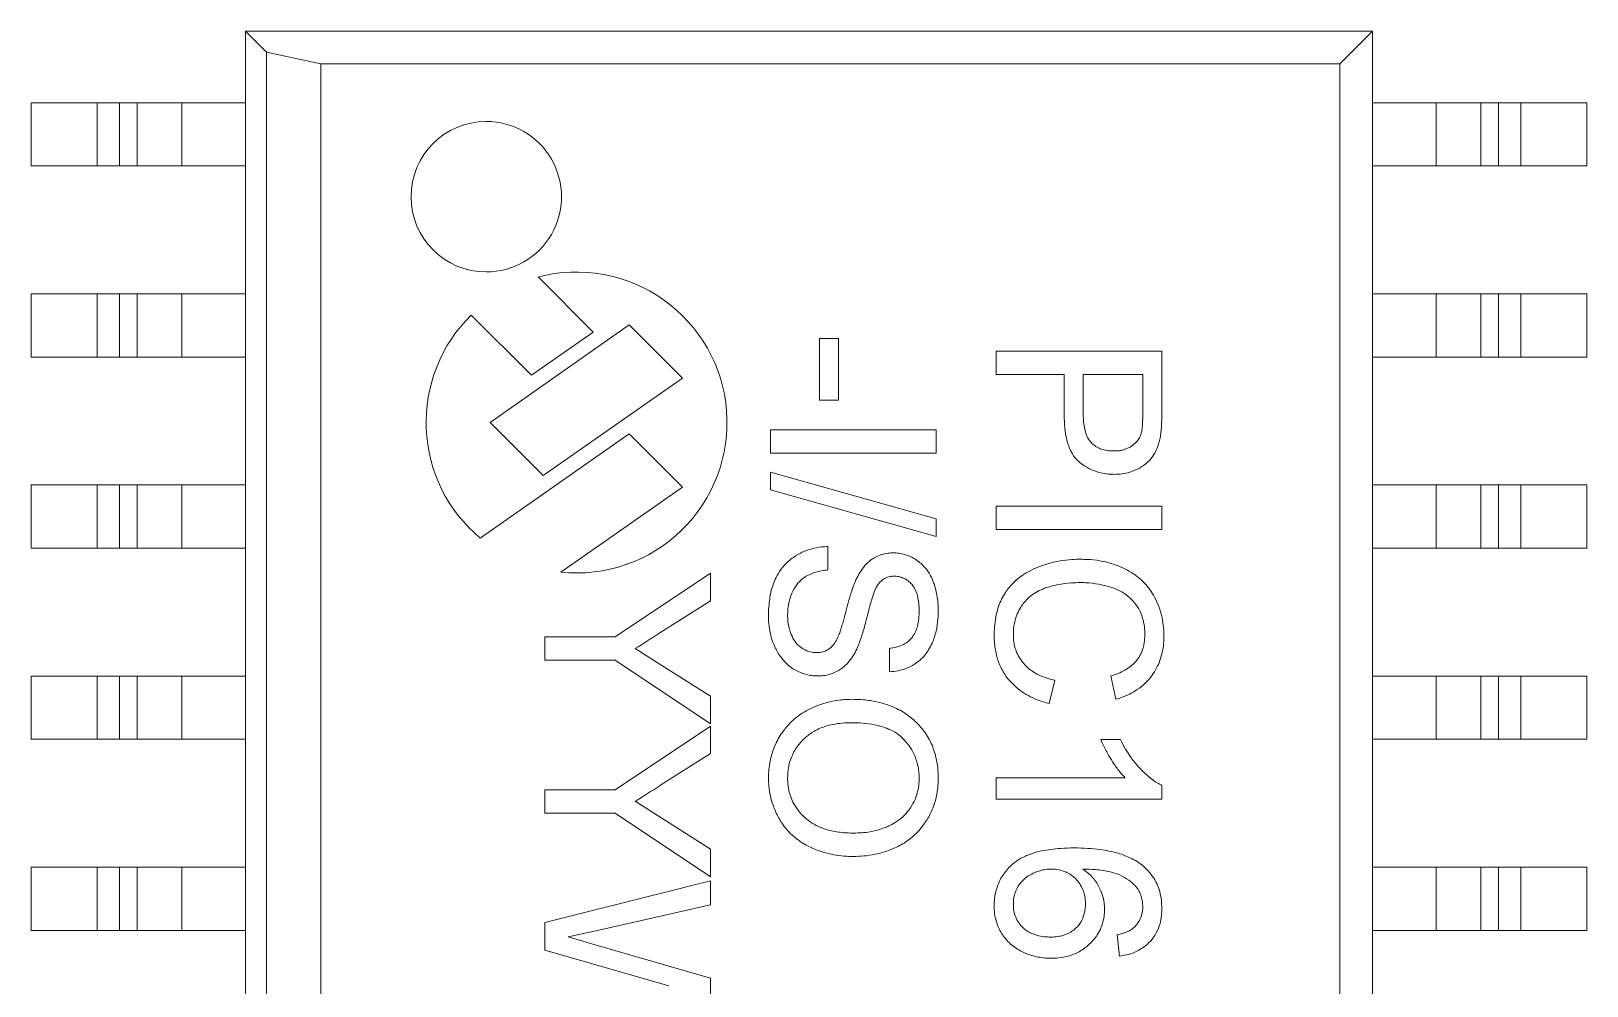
# Model space of a CAD drawing. Header units: millimetres. Extents: x -118 to 1430, y 370 to 1370.
# Drawn here: x -22.16 to -11.82, y 508.95 to 515.29 of the extents above; entities that cross this region are included whole.
import ezdxf

# ---------------------------------------------------------------- set-up
doc = ezdxf.new("R2010")
doc.units = ezdxf.units.MM
doc.layers.add('TANGENT EDGES', color=7, linetype='Continuous', lineweight=0)
doc.layers.add('VISIBLE', color=7, linetype='Continuous', lineweight=0)

msp = doc.modelspace()

# ---------------------------------------------------------------- linework, layer by layer
at = {"layer": 'TANGENT EDGES'}
for p, q in [((-21.717, 514.395), (-21.717, 514.815)), ((-21.569, 514.815), (-21.569, 514.395)), ((-21.452, 514.815), (-21.452, 514.395)), ((-21.155, 514.815), (-21.155, 514.395)), ((-12.817, 514.815), (-12.817, 514.395)), ((-12.52, 514.815), (-12.52, 514.395)), ((-12.403, 514.395), (-12.403, 514.815)), ((-12.255, 514.815), (-12.255, 514.395)), ((-21.717, 513.125), (-21.717, 513.545)), ((-21.569, 513.545), (-21.569, 513.125)), ((-21.452, 513.545), (-21.452, 513.125)), ((-21.155, 513.545), (-21.155, 513.125)), ((-12.817, 513.545), (-12.817, 513.125)), ((-12.52, 513.545), (-12.52, 513.125)), ((-12.403, 513.125), (-12.403, 513.545)), ((-12.255, 513.545), (-12.255, 513.125)), ((-21.717, 511.855), (-21.717, 512.275)), ((-21.569, 512.275), (-21.569, 511.855)), ((-21.452, 512.275), (-21.452, 511.855)), ((-21.155, 512.275), (-21.155, 511.855)), ((-12.817, 512.275), (-12.817, 511.855)), ((-12.52, 512.275), (-12.52, 511.855)), ((-12.403, 511.855), (-12.403, 512.275)), ((-12.255, 512.275), (-12.255, 511.855)), ((-21.717, 510.585), (-21.717, 511.005)), ((-21.569, 511.005), (-21.569, 510.585)), ((-21.452, 511.005), (-21.452, 510.585)), ((-21.155, 511.005), (-21.155, 510.585)), ((-12.817, 511.005), (-12.817, 510.585)), ((-12.52, 511.005), (-12.52, 510.585)), ((-12.403, 510.585), (-12.403, 511.005)), ((-12.255, 511.005), (-12.255, 510.585)), ((-21.717, 509.315), (-21.717, 509.735)), ((-21.569, 509.735), (-21.569, 509.315)), ((-21.452, 509.735), (-21.452, 509.315)), ((-21.155, 509.735), (-21.155, 509.315)), ((-12.817, 509.735), (-12.817, 509.315)), ((-12.52, 509.735), (-12.52, 509.315)), ((-12.403, 509.315), (-12.403, 509.735)), ((-12.255, 509.735), (-12.255, 509.315))]:
    msp.add_line(p, q, dxfattribs=at)
at = {"layer": 'VISIBLE'}
for p, q in [((-20.731, 515.29), (-20.731, 503.76)), ((-20.591, 515.15), (-20.731, 515.29)), ((-20.731, 515.29), (-13.241, 515.29)), ((-13.241, 515.29), (-13.458, 515.074)), ((-13.241, 503.76), (-13.241, 515.29)), ((-20.231, 515.074), (-20.591, 515.15)), ((-20.591, 515.15), (-20.591, 503.901)), ((-13.458, 515.074), (-20.231, 515.074)), ((-20.231, 515.074), (-20.231, 503.977)), ((-13.458, 503.977), (-13.458, 515.074)), ((-22.156, 514.815), (-22.156, 514.395)), ((-21.717, 514.815), (-22.156, 514.815)), ((-21.717, 514.815), (-21.569, 514.815)), ((-21.452, 514.815), (-21.569, 514.815)), ((-21.155, 514.815), (-21.452, 514.815)), ((-20.731, 514.815), (-21.155, 514.815)), ((-12.817, 514.815), (-13.241, 514.815)), ((-12.52, 514.815), (-12.817, 514.815)), ((-12.403, 514.815), (-12.52, 514.815)), ((-12.403, 514.815), (-12.255, 514.815)), ((-11.816, 514.815), (-12.255, 514.815)), ((-11.816, 514.815), (-11.816, 514.395)), ((-22.156, 514.395), (-21.717, 514.395)), ((-21.569, 514.395), (-21.717, 514.395)), ((-21.569, 514.395), (-21.452, 514.395)), ((-21.452, 514.395), (-21.155, 514.395)), ((-21.155, 514.395), (-20.731, 514.395)), ((-13.241, 514.395), (-12.817, 514.395)), ((-12.817, 514.395), (-12.52, 514.395)), ((-12.52, 514.395), (-12.403, 514.395)), ((-12.255, 514.395), (-12.403, 514.395)), ((-12.255, 514.395), (-11.816, 514.395)), ((-18.787, 513.657), (-18.421, 513.291)), ((-22.156, 513.545), (-22.156, 513.125)), ((-21.717, 513.545), (-22.156, 513.545)), ((-21.717, 513.545), (-21.569, 513.545)), ((-21.452, 513.545), (-21.569, 513.545)), ((-21.155, 513.545), (-21.452, 513.545)), ((-20.731, 513.545), (-21.155, 513.545)), ((-12.817, 513.545), (-13.241, 513.545)), ((-12.52, 513.545), (-12.817, 513.545)), ((-12.403, 513.545), (-12.52, 513.545)), ((-12.403, 513.545), (-12.255, 513.545)), ((-11.816, 513.545), (-12.255, 513.545)), ((-11.816, 513.545), (-11.816, 513.125)), ((-18.831, 513.004), (-19.231, 513.404)), ((-19.105, 512.69), (-18.181, 513.338)), ((-18.421, 513.291), (-18.831, 513.004)), ((-18.181, 513.338), (-17.827, 512.984)), ((-16.79, 513.248), (-16.917, 513.248)), ((-16.917, 513.248), (-16.917, 512.839)), ((-16.79, 513.248), (-16.79, 512.839)), ((-22.156, 513.125), (-21.717, 513.125)), ((-21.569, 513.125), (-21.717, 513.125)), ((-21.569, 513.125), (-21.452, 513.125)), ((-21.452, 513.125), (-21.155, 513.125)), ((-21.155, 513.125), (-20.731, 513.125)), ((-15.741, 513.163), (-15.741, 513.008)), ((-14.641, 513.163), (-15.741, 513.163)), ((-14.641, 512.759), (-14.641, 513.163)), ((-13.241, 513.125), (-12.817, 513.125)), ((-12.817, 513.125), (-12.52, 513.125)), ((-12.52, 513.125), (-12.403, 513.125)), ((-12.255, 513.125), (-12.403, 513.125)), ((-12.255, 513.125), (-11.816, 513.125)), ((-17.827, 512.984), (-18.752, 512.337)), ((-15.29, 513.008), (-15.741, 513.008)), ((-15.29, 513.008), (-15.29, 512.739)), ((-15.163, 512.743), (-15.163, 513.008)), ((-15.163, 513.008), (-14.768, 513.008)), ((-14.768, 513.008), (-14.768, 512.746)), ((-16.917, 512.839), (-16.79, 512.839)), ((-18.752, 512.337), (-19.105, 512.69)), ((-19.171, 511.922), (-18.181, 512.614)), ((-18.181, 512.614), (-17.827, 512.261)), ((-16.141, 512.642), (-17.241, 512.642)), ((-17.241, 512.642), (-17.241, 512.487)), ((-16.141, 512.642), (-16.141, 512.487)), ((-17.241, 512.487), (-16.141, 512.487)), ((-17.241, 512.36), (-17.241, 512.243)), ((-16.141, 512.049), (-17.241, 512.36)), ((-21.717, 512.275), (-22.156, 512.275)), ((-22.156, 512.275), (-22.156, 511.855)), ((-21.717, 512.275), (-21.569, 512.275)), ((-21.452, 512.275), (-21.569, 512.275)), ((-21.155, 512.275), (-21.452, 512.275)), ((-20.731, 512.275), (-21.155, 512.275)), ((-17.827, 512.261), (-18.635, 511.696)), ((-12.817, 512.275), (-13.241, 512.275)), ((-12.52, 512.275), (-12.817, 512.275)), ((-12.403, 512.275), (-12.52, 512.275)), ((-12.403, 512.275), (-12.255, 512.275)), ((-11.816, 512.275), (-12.255, 512.275)), ((-11.816, 512.275), (-11.816, 511.855)), ((-17.241, 512.243), (-16.141, 511.933)), ((-16.141, 512.049), (-16.141, 511.933)), ((-15.741, 512.134), (-15.741, 511.979)), ((-14.641, 512.134), (-15.741, 512.134)), ((-14.641, 512.134), (-14.641, 511.979)), ((-15.741, 511.979), (-14.641, 511.979)), ((-22.156, 511.855), (-21.717, 511.855)), ((-21.569, 511.855), (-21.717, 511.855)), ((-21.569, 511.855), (-21.452, 511.855)), ((-21.452, 511.855), (-21.155, 511.855)), ((-21.155, 511.855), (-20.731, 511.855)), ((-16.86, 511.711), (-16.86, 511.866)), ((-13.241, 511.855), (-12.817, 511.855)), ((-12.817, 511.855), (-12.52, 511.855)), ((-12.52, 511.855), (-12.403, 511.855)), ((-12.255, 511.855), (-12.403, 511.855)), ((-12.255, 511.855), (-11.816, 511.855)), ((-17.641, 511.689), (-18.275, 511.266)), ((-17.641, 511.505), (-17.641, 511.689)), ((-17.977, 511.292), (-17.641, 511.505)), ((-18.741, 511.266), (-18.741, 511.111)), ((-18.275, 511.266), (-18.741, 511.266)), ((-18.275, 511.111), (-18.741, 511.111)), ((-18.275, 511.111), (-17.641, 510.688)), ((-17.965, 511.076), (-18.141, 511.188)), ((-16.451, 511.189), (-16.451, 511.034)), ((-22.156, 511.005), (-22.156, 510.585)), ((-21.717, 511.005), (-22.156, 511.005)), ((-21.717, 511.005), (-21.569, 511.005)), ((-21.452, 511.005), (-21.569, 511.005)), ((-21.155, 511.005), (-21.452, 511.005)), ((-20.731, 511.005), (-21.155, 511.005)), ((-17.641, 510.871), (-17.965, 511.076)), ((-14.98, 511.006), (-14.947, 510.851)), ((-14.709, 511.005), (-14.709, 511.005)), ((-12.817, 511.005), (-13.241, 511.005)), ((-12.52, 511.005), (-12.817, 511.005)), ((-12.403, 511.005), (-12.52, 511.005)), ((-12.403, 511.005), (-12.255, 511.005)), ((-11.816, 511.005), (-12.255, 511.005)), ((-11.816, 511.005), (-11.816, 510.585)), ((-15.389, 510.822), (-15.353, 510.978)), ((-17.641, 510.688), (-17.641, 510.871)), ((-17.641, 510.673), (-18.275, 510.25)), ((-17.641, 510.49), (-17.641, 510.673)), ((-22.156, 510.585), (-21.717, 510.585)), ((-21.569, 510.585), (-21.717, 510.585)), ((-21.569, 510.585), (-21.452, 510.585)), ((-21.452, 510.585), (-21.155, 510.585)), ((-21.155, 510.585), (-20.731, 510.585)), ((-17.977, 510.277), (-17.641, 510.49)), ((-17.192, 510.585), (-17.192, 510.585)), ((-17.022, 510.585), (-17.022, 510.585)), ((-16.357, 510.585), (-16.357, 510.585)), ((-14.916, 510.583), (-15.046, 510.583)), ((-13.241, 510.585), (-12.817, 510.585)), ((-12.817, 510.585), (-12.52, 510.585)), ((-12.52, 510.585), (-12.403, 510.585)), ((-12.255, 510.585), (-12.403, 510.585)), ((-12.255, 510.585), (-11.816, 510.585)), ((-14.884, 510.329), (-15.741, 510.329)), ((-15.741, 510.329), (-15.741, 510.188)), ((-18.741, 510.25), (-18.741, 510.095)), ((-18.275, 510.25), (-18.741, 510.25)), ((-15.741, 510.188), (-14.641, 510.188)), ((-14.641, 510.188), (-14.641, 510.279)), ((-18.275, 510.095), (-18.741, 510.095)), ((-18.275, 510.095), (-17.641, 509.672)), ((-17.965, 510.061), (-18.141, 510.173)), ((-17.641, 509.856), (-17.965, 510.061)), ((-17.641, 509.672), (-17.641, 509.856)), ((-22.156, 509.735), (-22.156, 509.315)), ((-21.717, 509.735), (-22.156, 509.735)), ((-21.717, 509.735), (-21.569, 509.735)), ((-21.452, 509.735), (-21.569, 509.735)), ((-21.155, 509.735), (-21.452, 509.735)), ((-20.731, 509.735), (-21.155, 509.735)), ((-15.654, 509.735), (-15.654, 509.735)), ((-12.817, 509.735), (-13.241, 509.735)), ((-12.52, 509.735), (-12.817, 509.735)), ((-12.403, 509.735), (-12.52, 509.735)), ((-12.403, 509.735), (-12.255, 509.735)), ((-11.816, 509.735), (-12.255, 509.735)), ((-11.816, 509.735), (-11.816, 509.315)), ((-17.641, 509.645), (-18.741, 509.368)), ((-17.641, 509.485), (-17.641, 509.645)), ((-18.364, 509.322), (-17.641, 509.485)), ((-18.741, 509.185), (-18.741, 509.368)), ((-22.156, 509.315), (-21.717, 509.315)), ((-21.569, 509.315), (-21.717, 509.315)), ((-21.569, 509.315), (-21.452, 509.315)), ((-21.452, 509.315), (-21.155, 509.315)), ((-21.155, 509.315), (-20.731, 509.315)), ((-18.587, 509.272), (-18.364, 509.322)), ((-18.392, 509.215), (-18.587, 509.272)), ((-15.717, 509.315), (-15.717, 509.315)), ((-15.054, 509.315), (-15.054, 509.315)), ((-14.937, 509.285), (-14.923, 509.144)), ((-14.67, 509.315), (-14.67, 509.315)), ((-13.241, 509.315), (-12.817, 509.315)), ((-12.817, 509.315), (-12.52, 509.315)), ((-12.52, 509.315), (-12.403, 509.315)), ((-12.255, 509.315), (-12.403, 509.315)), ((-12.255, 509.315), (-11.816, 509.315)), ((-18.741, 509.185), (-17.918, 508.947)), ((-17.641, 508.998), (-18.392, 509.215)), ((-17.641, 508.811), (-17.641, 508.998))]:
    msp.add_line(p, q, dxfattribs=at)
for centre, radius, start, end in [((-19.131, 514.19), 0.5, 90, 270), ((-19.131, 514.19), 0.5, 269.9999, 90.0001), ((-18.531, 512.69), 1, 4.4509, 104.8407), ((-18.531, 512.69), 1, 134.427, 230.2482), ((-18.531, 512.69), 1, 264.0605, 4.4508), ((-50.205, 561.848), 59.955, 302.33057, 302.51593), ((-50.205, 560.833), 59.955, 302.33057, 302.51593)]:
    msp.add_arc(centre, radius, start, end, dxfattribs=at)
for points, knots in [([(-15.29, 512.739), (-15.289, 512.711), (-15.289, 512.683), (-15.283, 512.628), (-15.279, 512.601), (-15.266, 512.547), (-15.256, 512.519), (-15.233, 512.476), (-15.222, 512.46), (-15.194, 512.43), (-15.175, 512.414), (-15.136, 512.389), (-15.118, 512.38), (-15.077, 512.363), (-15.056, 512.357), (-15.017, 512.349), (-15.002, 512.347), (-14.976, 512.346), (-14.967, 512.346), (-14.957, 512.345)], [0, 0, 0, 0, 0.144, 0.144, 0.288, 0.288, 0.432, 0.432, 0.532, 0.532, 0.652, 0.652, 0.752, 0.752, 0.872, 0.872, 0.952, 0.952, 1, 1, 1, 1]), ([(-14.962, 512.501), (-14.974, 512.501), (-14.985, 512.501), (-15.008, 512.504), (-15.022, 512.507), (-15.045, 512.513), (-15.056, 512.518), (-15.085, 512.533), (-15.103, 512.547), (-15.125, 512.574), (-15.133, 512.586), (-15.147, 512.618), (-15.152, 512.638), (-15.161, 512.685), (-15.162, 512.708), (-15.163, 512.736), (-15.163, 512.74), (-15.163, 512.743)], [0, 0, 0, 0, 0.1, 0.1, 0.2, 0.2, 0.3, 0.3, 0.4728, 0.4728, 0.5928, 0.5928, 0.7656, 0.7656, 0.97296, 0.97296, 1, 1, 1, 1]), ([(-14.768, 512.746), (-14.768, 512.741), (-14.768, 512.735), (-14.768, 512.726), (-14.768, 512.722), (-14.768, 512.713), (-14.768, 512.709), (-14.769, 512.701), (-14.769, 512.696), (-14.769, 512.688), (-14.769, 512.684), (-14.77, 512.675), (-14.77, 512.671), (-14.771, 512.662), (-14.771, 512.658), (-14.772, 512.647), (-14.773, 512.639), (-14.776, 512.628), (-14.777, 512.623), (-14.778, 512.619)], [0, 0, 0, 0, 0.12, 0.12, 0.22, 0.22, 0.32, 0.32, 0.42, 0.42, 0.52, 0.52, 0.62, 0.62, 0.72, 0.72, 0.8928, 0.8928, 1, 1, 1, 1]), ([(-14.651, 512.596), (-14.649, 512.61), (-14.647, 512.623), (-14.644, 512.65), (-14.644, 512.664), (-14.642, 512.697), (-14.641, 512.716), (-14.641, 512.744), (-14.641, 512.751), (-14.641, 512.759)], [0, 0, 0, 0, 0.248832, 0.248832, 0.497664, 0.497664, 0.855982, 0.855982, 1, 1, 1, 1]), ([(-14.778, 512.619), (-14.781, 512.608), (-14.785, 512.598), (-14.8, 512.571), (-14.814, 512.556), (-14.835, 512.539), (-14.841, 512.534), (-14.854, 512.526), (-14.861, 512.522), (-14.876, 512.516), (-14.883, 512.513), (-14.898, 512.508), (-14.906, 512.506), (-14.921, 512.503), (-14.929, 512.502), (-14.942, 512.501), (-14.947, 512.501), (-14.955, 512.501), (-14.958, 512.501), (-14.962, 512.501)], [0, 0, 0, 0, 0.144, 0.144, 0.392832, 0.392832, 0.492832, 0.492832, 0.592832, 0.592832, 0.692832, 0.692832, 0.792832, 0.792832, 0.892832, 0.892832, 0.956832, 0.956832, 1, 1, 1, 1]), ([(-14.957, 512.345), (-14.94, 512.346), (-14.922, 512.346), (-14.888, 512.351), (-14.871, 512.355), (-14.83, 512.367), (-14.807, 512.377), (-14.764, 512.402), (-14.744, 512.417), (-14.714, 512.448), (-14.703, 512.462), (-14.686, 512.489), (-14.68, 512.502), (-14.668, 512.531), (-14.663, 512.546), (-14.656, 512.574), (-14.654, 512.585), (-14.651, 512.596)], [0, 0, 0, 0, 0.12, 0.12, 0.24, 0.24, 0.4128, 0.4128, 0.5856, 0.5856, 0.7056, 0.7056, 0.8056, 0.8056, 0.9208, 0.9208, 1, 1, 1, 1]), ([(-16.86, 511.866), (-16.875, 511.865), (-16.889, 511.865), (-16.925, 511.86), (-16.946, 511.857), (-16.988, 511.845), (-17.01, 511.838), (-17.051, 511.818), (-17.071, 511.807), (-17.112, 511.778), (-17.133, 511.76), (-17.166, 511.723), (-17.18, 511.704), (-17.2, 511.669), (-17.209, 511.653), (-17.224, 511.615), (-17.231, 511.595), (-17.24, 511.559), (-17.243, 511.545), (-17.248, 511.513), (-17.25, 511.496), (-17.254, 511.457), (-17.255, 511.436), (-17.255, 511.412), (-17.255, 511.409), (-17.255, 511.405)], [0, 0, 0, 0, 0.064, 0.064, 0.15616, 0.15616, 0.25616, 0.25616, 0.35616, 0.35616, 0.47616, 0.47616, 0.57616, 0.57616, 0.65616, 0.65616, 0.75216, 0.75216, 0.81616, 0.81616, 0.89296, 0.89296, 0.98512, 0.98512, 1, 1, 1, 1]), ([(-16.428, 511.824), (-16.443, 511.823), (-16.457, 511.823), (-16.486, 511.818), (-16.5, 511.814), (-16.528, 511.804), (-16.541, 511.798), (-16.585, 511.771), (-16.612, 511.746), (-16.643, 511.702), (-16.652, 511.687), (-16.662, 511.668), (-16.664, 511.665), (-16.666, 511.661)], [0, 0, 0, 0, 0.144, 0.144, 0.288, 0.288, 0.432, 0.432, 0.790318, 0.790318, 0.963118, 0.963118, 1, 1, 1, 1]), ([(-16.127, 511.442), (-16.128, 511.464), (-16.128, 511.485), (-16.134, 511.538), (-16.14, 511.569), (-16.154, 511.617), (-16.161, 511.634), (-16.174, 511.664), (-16.181, 511.677), (-16.199, 511.707), (-16.212, 511.724), (-16.245, 511.757), (-16.266, 511.774), (-16.308, 511.797), (-16.328, 511.806), (-16.362, 511.816), (-16.377, 511.82), (-16.403, 511.823), (-16.416, 511.823), (-16.428, 511.824)], [0, 0, 0, 0, 0.12, 0.12, 0.2928, 0.2928, 0.3928, 0.3928, 0.4728, 0.4728, 0.588, 0.588, 0.732, 0.732, 0.852, 0.852, 0.932, 0.932, 1, 1, 1, 1]), ([(-15.183, 511.781), (-15.201, 511.781), (-15.22, 511.781), (-15.265, 511.778), (-15.292, 511.774), (-15.341, 511.766), (-15.363, 511.761), (-15.413, 511.748), (-15.439, 511.739), (-15.486, 511.72), (-15.508, 511.71), (-15.547, 511.688), (-15.566, 511.676), (-15.601, 511.65), (-15.617, 511.636), (-15.65, 511.602), (-15.666, 511.582), (-15.7, 511.532), (-15.715, 511.5), (-15.732, 511.45), (-15.737, 511.432), (-15.746, 511.392), (-15.749, 511.37), (-15.754, 511.327), (-15.755, 511.305), (-15.755, 511.28), (-15.755, 511.276), (-15.755, 511.271)], [0, 0, 0, 0, 0.064, 0.064, 0.15616, 0.15616, 0.23616, 0.23616, 0.33216, 0.33216, 0.41216, 0.41216, 0.48896, 0.48896, 0.562688, 0.562688, 0.651162, 0.651162, 0.771162, 0.771162, 0.835162, 0.835162, 0.911962, 0.911962, 0.98569, 0.98569, 1, 1, 1, 1]), ([(-14.627, 511.275), (-14.627, 511.293), (-14.628, 511.311), (-14.632, 511.35), (-14.635, 511.372), (-14.645, 511.419), (-14.652, 511.444), (-14.669, 511.489), (-14.679, 511.51), (-14.708, 511.564), (-14.731, 511.596), (-14.774, 511.641), (-14.791, 511.656), (-14.83, 511.686), (-14.854, 511.7), (-14.902, 511.726), (-14.929, 511.737), (-14.994, 511.76), (-15.034, 511.769), (-15.102, 511.778), (-15.13, 511.78), (-15.167, 511.781), (-15.175, 511.781), (-15.183, 511.781)], [0, 0, 0, 0, 0.064, 0.064, 0.1408, 0.1408, 0.23296, 0.23296, 0.31296, 0.31296, 0.4512, 0.4512, 0.5312, 0.5312, 0.6272, 0.6272, 0.7272, 0.7272, 0.8712, 0.8712, 0.9712, 0.9712, 1, 1, 1, 1]), ([(-17.128, 511.412), (-17.128, 511.43), (-17.127, 511.448), (-17.121, 511.496), (-17.112, 511.527), (-17.091, 511.575), (-17.08, 511.594), (-17.057, 511.625), (-17.044, 511.639), (-17.017, 511.662), (-17.001, 511.671), (-16.966, 511.688), (-16.945, 511.695), (-16.91, 511.704), (-16.895, 511.706), (-16.874, 511.709), (-16.867, 511.71), (-16.86, 511.711)], [0, 0, 0, 0, 0.12, 0.12, 0.32736, 0.32736, 0.47136, 0.47136, 0.59136, 0.59136, 0.71136, 0.71136, 0.85536, 0.85536, 0.95536, 0.95536, 1, 1, 1, 1]), ([(-16.666, 511.661), (-16.671, 511.652), (-16.675, 511.642), (-16.686, 511.615), (-16.693, 511.597), (-16.708, 511.554), (-16.716, 511.527), (-16.729, 511.478), (-16.735, 511.455), (-16.745, 511.417), (-16.749, 511.402), (-16.757, 511.373), (-16.761, 511.36), (-16.768, 511.337), (-16.771, 511.327), (-16.777, 511.309), (-16.779, 511.301), (-16.784, 511.288), (-16.786, 511.283), (-16.788, 511.278)], [0, 0, 0, 0, 0.08, 0.08, 0.21824, 0.21824, 0.4256, 0.4256, 0.5984, 0.5984, 0.7184, 0.7184, 0.8184, 0.8184, 0.8984, 0.8984, 0.95984, 0.95984, 1, 1, 1, 1]), ([(-16.663, 511.197), (-16.658, 511.208), (-16.654, 511.219), (-16.644, 511.245), (-16.64, 511.258), (-16.631, 511.287), (-16.626, 511.302), (-16.617, 511.334), (-16.612, 511.352), (-16.602, 511.391), (-16.597, 511.412), (-16.585, 511.46), (-16.578, 511.485), (-16.565, 511.528), (-16.559, 511.545), (-16.547, 511.577), (-16.541, 511.591), (-16.529, 511.611), (-16.525, 511.617), (-16.518, 511.625), (-16.517, 511.627), (-16.515, 511.629)], [0, 0, 0, 0, 0.08, 0.08, 0.176, 0.176, 0.276, 0.276, 0.396, 0.396, 0.54, 0.54, 0.7128, 0.7128, 0.8328, 0.8328, 0.9328, 0.9328, 0.984, 0.984, 1, 1, 1, 1]), ([(-16.515, 511.629), (-16.507, 511.636), (-16.499, 511.644), (-16.487, 511.651), (-16.484, 511.653), (-16.47, 511.66), (-16.458, 511.664), (-16.437, 511.668), (-16.427, 511.668), (-16.418, 511.669)], [0, 0, 0, 0, 0.298598, 0.298598, 0.398598, 0.398598, 0.742584, 0.742584, 1, 1, 1, 1]), ([(-16.418, 511.669), (-16.411, 511.668), (-16.404, 511.668), (-16.389, 511.666), (-16.381, 511.664), (-16.364, 511.659), (-16.355, 511.655), (-16.337, 511.645), (-16.329, 511.639), (-16.312, 511.625), (-16.305, 511.617), (-16.289, 511.596), (-16.281, 511.583), (-16.271, 511.559), (-16.268, 511.549), (-16.263, 511.528), (-16.26, 511.517), (-16.257, 511.496), (-16.256, 511.486), (-16.254, 511.464), (-16.254, 511.454), (-16.254, 511.441), (-16.254, 511.438), (-16.254, 511.436)], [0, 0, 0, 0, 0.064, 0.064, 0.1408, 0.1408, 0.23296, 0.23296, 0.33296, 0.33296, 0.43296, 0.43296, 0.57696, 0.57696, 0.67696, 0.67696, 0.77696, 0.77696, 0.87696, 0.87696, 0.97696, 0.97696, 1, 1, 1, 1]), ([(-15.628, 511.286), (-15.628, 511.3), (-15.627, 511.313), (-15.625, 511.339), (-15.622, 511.352), (-15.615, 511.383), (-15.609, 511.401), (-15.595, 511.434), (-15.587, 511.449), (-15.572, 511.474), (-15.564, 511.485), (-15.546, 511.507), (-15.535, 511.518), (-15.509, 511.541), (-15.494, 511.552), (-15.463, 511.57), (-15.448, 511.577), (-15.4, 511.597), (-15.366, 511.606), (-15.303, 511.618), (-15.274, 511.622), (-15.224, 511.625), (-15.203, 511.626), (-15.182, 511.626)], [0, 0, 0, 0, 0.064, 0.064, 0.12544, 0.12544, 0.213914, 0.213914, 0.293914, 0.293914, 0.355354, 0.355354, 0.429082, 0.429082, 0.517555, 0.517555, 0.597555, 0.597555, 0.763443, 0.763443, 0.901683, 0.901683, 1, 1, 1, 1]), ([(-14.754, 511.282), (-14.754, 511.302), (-14.754, 511.314), (-14.761, 511.363), (-14.767, 511.389), (-14.787, 511.441), (-14.799, 511.462), (-14.825, 511.497), (-14.84, 511.513), (-14.871, 511.541), (-14.888, 511.553), (-14.925, 511.575), (-14.944, 511.583), (-14.995, 511.601), (-15.029, 511.609), (-15.09, 511.621), (-15.118, 511.624), (-15.159, 511.626), (-15.171, 511.626), (-15.182, 511.626)], [0, 0, 0, 0, 0.096, 0.096, 0.24, 0.24, 0.3552, 0.3552, 0.4552, 0.4552, 0.5552, 0.5552, 0.6552, 0.6552, 0.7992, 0.7992, 0.9432, 0.9432, 1, 1, 1, 1]), ([(-16.451, 511.034), (-16.432, 511.035), (-16.412, 511.037), (-16.374, 511.045), (-16.355, 511.05), (-16.319, 511.064), (-16.302, 511.073), (-16.272, 511.092), (-16.26, 511.101), (-16.237, 511.122), (-16.226, 511.132), (-16.207, 511.155), (-16.199, 511.167), (-16.182, 511.193), (-16.175, 511.209), (-16.156, 511.25), (-16.148, 511.277), (-16.135, 511.331), (-16.131, 511.357), (-16.128, 511.403), (-16.127, 511.423), (-16.127, 511.442)], [0, 0, 0, 0, 0.1, 0.1, 0.2, 0.2, 0.3, 0.3, 0.38, 0.38, 0.4568, 0.4568, 0.530528, 0.530528, 0.619002, 0.619002, 0.763002, 0.763002, 0.901242, 0.901242, 1, 1, 1, 1]), ([(-16.254, 511.436), (-16.254, 511.431), (-16.254, 511.426), (-16.254, 511.415), (-16.255, 511.41), (-16.255, 511.397), (-16.256, 511.39), (-16.258, 511.375), (-16.259, 511.366), (-16.262, 511.348), (-16.265, 511.338), (-16.272, 511.315), (-16.277, 511.302), (-16.289, 511.279), (-16.296, 511.269), (-16.311, 511.251), (-16.319, 511.242), (-16.337, 511.227), (-16.348, 511.221), (-16.371, 511.209), (-16.384, 511.204), (-16.411, 511.195), (-16.425, 511.193), (-16.443, 511.19), (-16.447, 511.19), (-16.451, 511.189)], [0, 0, 0, 0, 0.04096, 0.04096, 0.090112, 0.090112, 0.1490944, 0.1490944, 0.2198733, 0.2198733, 0.3048079, 0.3048079, 0.4248079, 0.4248079, 0.5248079, 0.5248079, 0.6248079, 0.6248079, 0.7248079, 0.7248079, 0.8448079, 0.8448079, 0.9648079, 0.9648079, 1, 1, 1, 1]), ([(-17.255, 511.405), (-17.255, 511.382), (-17.254, 511.359), (-17.247, 511.297), (-17.237, 511.258), (-17.212, 511.195), (-17.2, 511.17), (-17.174, 511.131), (-17.162, 511.116), (-17.138, 511.091), (-17.127, 511.08), (-17.098, 511.057), (-17.079, 511.046), (-17.038, 511.026), (-17.016, 511.018), (-16.982, 511.01), (-16.97, 511.008), (-16.948, 511.007), (-16.938, 511.006), (-16.929, 511.006)], [0, 0, 0, 0, 0.12, 0.12, 0.32736, 0.32736, 0.47136, 0.47136, 0.57136, 0.57136, 0.65136, 0.65136, 0.76656, 0.76656, 0.88656, 0.88656, 0.95056, 0.95056, 1, 1, 1, 1]), ([(-16.936, 511.161), (-16.946, 511.161), (-16.955, 511.162), (-16.98, 511.166), (-16.996, 511.171), (-17.023, 511.185), (-17.035, 511.192), (-17.062, 511.214), (-17.076, 511.23), (-17.095, 511.261), (-17.103, 511.277), (-17.113, 511.304), (-17.116, 511.315), (-17.123, 511.346), (-17.126, 511.366), (-17.128, 511.395), (-17.128, 511.404), (-17.128, 511.412)], [0, 0, 0, 0, 0.08, 0.08, 0.21824, 0.21824, 0.33824, 0.33824, 0.51104, 0.51104, 0.65504, 0.65504, 0.75504, 0.75504, 0.92784, 0.92784, 1, 1, 1, 1]), ([(-16.788, 511.278), (-16.793, 511.265), (-16.799, 511.252), (-16.813, 511.228), (-16.821, 511.216), (-16.838, 511.197), (-16.847, 511.19), (-16.864, 511.179), (-16.871, 511.175), (-16.889, 511.167), (-16.901, 511.164), (-16.92, 511.162), (-16.928, 511.161), (-16.936, 511.161)], [0, 0, 0, 0, 0.20736, 0.20736, 0.41472, 0.41472, 0.58752, 0.58752, 0.70752, 0.70752, 0.88032, 0.88032, 1, 1, 1, 1]), ([(-15.755, 511.271), (-15.755, 511.255), (-15.754, 511.238), (-15.75, 511.192), (-15.745, 511.163), (-15.731, 511.111), (-15.722, 511.087), (-15.698, 511.037), (-15.682, 511.011), (-15.651, 510.971), (-15.636, 510.956), (-15.589, 510.912), (-15.552, 510.887), (-15.495, 510.858), (-15.475, 510.85), (-15.44, 510.837), (-15.424, 510.832), (-15.401, 510.826), (-15.395, 510.824), (-15.389, 510.822)], [0, 0, 0, 0, 0.08, 0.08, 0.21824, 0.21824, 0.33824, 0.33824, 0.48224, 0.48224, 0.58224, 0.58224, 0.7896, 0.7896, 0.8896, 0.8896, 0.9696, 0.9696, 1, 1, 1, 1]), ([(-15.353, 510.978), (-15.368, 510.981), (-15.382, 510.984), (-15.414, 510.994), (-15.431, 511), (-15.459, 511.012), (-15.47, 511.017), (-15.493, 511.031), (-15.505, 511.039), (-15.537, 511.063), (-15.555, 511.082), (-15.582, 511.118), (-15.591, 511.133), (-15.606, 511.163), (-15.611, 511.177), (-15.621, 511.209), (-15.624, 511.227), (-15.628, 511.258), (-15.628, 511.272), (-15.628, 511.286)], [0, 0, 0, 0, 0.1, 0.1, 0.22, 0.22, 0.3, 0.3, 0.396, 0.396, 0.5688, 0.5688, 0.6888, 0.6888, 0.7888, 0.7888, 0.9088, 0.9088, 1, 1, 1, 1]), ([(-14.754, 511.282), (-14.754, 511.269), (-14.755, 511.256), (-14.758, 511.221), (-14.763, 511.199), (-14.776, 511.163), (-14.782, 511.149), (-14.798, 511.123), (-14.807, 511.11), (-14.828, 511.087), (-14.84, 511.077), (-14.867, 511.056), (-14.883, 511.046), (-14.913, 511.031), (-14.928, 511.024), (-14.955, 511.014), (-14.967, 511.01), (-14.98, 511.006)], [0, 0, 0, 0, 0.1, 0.1, 0.2728, 0.2728, 0.3928, 0.3928, 0.5128, 0.5128, 0.6328, 0.6328, 0.7768, 0.7768, 0.8968, 0.8968, 1, 1, 1, 1]), ([(-14.947, 510.851), (-14.928, 510.856), (-14.91, 510.862), (-14.867, 510.879), (-14.842, 510.892), (-14.799, 510.918), (-14.78, 510.932), (-14.738, 510.969), (-14.716, 510.994), (-14.687, 511.038), (-14.678, 511.055), (-14.662, 511.086), (-14.657, 511.1), (-14.645, 511.135), (-14.639, 511.157), (-14.632, 511.197), (-14.629, 511.216), (-14.627, 511.248), (-14.627, 511.262), (-14.627, 511.275)], [0, 0, 0, 0, 0.1, 0.1, 0.244, 0.244, 0.364, 0.364, 0.5368, 0.5368, 0.6368, 0.6368, 0.7168, 0.7168, 0.832, 0.832, 0.932, 0.932, 1, 1, 1, 1]), ([(-16.663, 511.197), (-16.671, 511.178), (-16.676, 511.168), (-16.697, 511.132), (-16.707, 511.119), (-16.729, 511.091), (-16.741, 511.079), (-16.763, 511.06), (-16.774, 511.052), (-16.797, 511.038), (-16.808, 511.032), (-16.834, 511.021), (-16.846, 511.017), (-16.873, 511.011), (-16.887, 511.008), (-16.908, 511.006), (-16.917, 511.006), (-16.929, 511.006)], [0, 0, 0, 0, 0.165888, 0.165888, 0.338688, 0.338688, 0.482688, 0.482688, 0.602688, 0.602688, 0.702688, 0.702688, 0.802688, 0.802688, 0.902688, 0.902688, 1, 1, 1, 1]), ([(-16.706, 510.851), (-16.72, 510.85), (-16.735, 510.85), (-16.766, 510.848), (-16.784, 510.846), (-16.826, 510.84), (-16.85, 510.834), (-16.896, 510.821), (-16.917, 510.814), (-16.958, 510.798), (-16.978, 510.788), (-17.02, 510.766), (-17.042, 510.752), (-17.077, 510.725), (-17.091, 510.713), (-17.123, 510.682), (-17.14, 510.662), (-17.176, 510.614), (-17.193, 510.585), (-17.217, 510.534), (-17.225, 510.513), (-17.24, 510.465), (-17.245, 510.438), (-17.252, 510.394), (-17.254, 510.376), (-17.255, 510.348), (-17.255, 510.338), (-17.255, 510.329)], [0, 0, 0, 0, 0.0512, 0.0512, 0.11264, 0.11264, 0.201114, 0.201114, 0.281114, 0.281114, 0.357914, 0.357914, 0.450074, 0.450074, 0.514074, 0.514074, 0.606234, 0.606234, 0.726234, 0.726234, 0.806234, 0.806234, 0.902234, 0.902234, 0.966234, 0.966234, 1, 1, 1, 1]), ([(-16.127, 510.328), (-16.127, 510.352), (-16.128, 510.375), (-16.133, 510.421), (-16.137, 510.443), (-16.15, 510.496), (-16.16, 510.527), (-16.188, 510.589), (-16.207, 510.619), (-16.246, 510.67), (-16.266, 510.692), (-16.31, 510.731), (-16.333, 510.749), (-16.388, 510.783), (-16.42, 510.798), (-16.48, 510.82), (-16.509, 510.828), (-16.566, 510.84), (-16.595, 510.845), (-16.651, 510.85), (-16.678, 510.85), (-16.706, 510.851)], [0, 0, 0, 0, 0.08, 0.08, 0.1568, 0.1568, 0.267392, 0.267392, 0.387392, 0.387392, 0.487392, 0.487392, 0.587392, 0.587392, 0.707392, 0.707392, 0.807392, 0.807392, 0.907392, 0.907392, 1, 1, 1, 1]), ([(-17.128, 510.329), (-17.128, 510.346), (-17.127, 510.363), (-17.123, 510.399), (-17.119, 510.419), (-17.104, 510.467), (-17.091, 510.495), (-17.056, 510.551), (-17.032, 510.578), (-16.985, 510.618), (-16.964, 510.632), (-16.916, 510.658), (-16.887, 510.669), (-16.838, 510.682), (-16.818, 510.686), (-16.776, 510.692), (-16.755, 510.694), (-16.725, 510.695), (-16.716, 510.695), (-16.707, 510.695)], [0, 0, 0, 0, 0.08, 0.08, 0.176, 0.176, 0.32, 0.32, 0.4928, 0.4928, 0.6128, 0.6128, 0.7568, 0.7568, 0.8568, 0.8568, 0.9568, 0.9568, 1, 1, 1, 1]), ([(-16.707, 510.695), (-16.681, 510.695), (-16.654, 510.695), (-16.602, 510.69), (-16.575, 510.687), (-16.518, 510.675), (-16.487, 510.666), (-16.434, 510.643), (-16.41, 510.631), (-16.372, 510.601), (-16.356, 510.585), (-16.327, 510.552), (-16.315, 510.534), (-16.29, 510.492), (-16.279, 510.467), (-16.266, 510.425), (-16.262, 510.408), (-16.257, 510.377), (-16.255, 510.364), (-16.254, 510.343), (-16.254, 510.335), (-16.254, 510.327)], [0, 0, 0, 0, 0.12, 0.12, 0.24, 0.24, 0.384, 0.384, 0.504, 0.504, 0.604, 0.604, 0.704, 0.704, 0.824, 0.824, 0.904, 0.904, 0.96544, 0.96544, 1, 1, 1, 1]), ([(-15.046, 510.583), (-15.041, 510.569), (-15.035, 510.556), (-15.018, 510.52), (-15.006, 510.498), (-14.982, 510.458), (-14.971, 510.44), (-14.946, 510.402), (-14.931, 510.382), (-14.905, 510.351), (-14.894, 510.34), (-14.884, 510.329)], [0, 0, 0, 0, 0.144, 0.144, 0.392832, 0.392832, 0.600192, 0.600192, 0.849024, 0.849024, 1, 1, 1, 1]), ([(-14.916, 510.583), (-14.905, 510.561), (-14.894, 510.54), (-14.851, 510.467), (-14.813, 510.419), (-14.752, 510.357), (-14.732, 510.339), (-14.698, 510.312), (-14.685, 510.303), (-14.662, 510.289), (-14.651, 510.284), (-14.641, 510.279)], [0, 0, 0, 0, 0.1728, 0.1728, 0.602782, 0.602782, 0.801847, 0.801847, 0.917047, 0.917047, 1, 1, 1, 1]), ([(-17.255, 510.329), (-17.255, 510.31), (-17.254, 510.292), (-17.251, 510.252), (-17.247, 510.23), (-17.238, 510.188), (-17.232, 510.167), (-17.218, 510.128), (-17.21, 510.109), (-17.191, 510.069), (-17.179, 510.047), (-17.146, 509.999), (-17.124, 509.972), (-17.073, 509.926), (-17.045, 509.905), (-16.99, 509.873), (-16.964, 509.861), (-16.911, 509.84), (-16.883, 509.832), (-16.833, 509.82), (-16.81, 509.816), (-16.765, 509.81), (-16.743, 509.808), (-16.712, 509.807), (-16.702, 509.807), (-16.693, 509.807)], [0, 0, 0, 0, 0.064, 0.064, 0.1408, 0.1408, 0.214528, 0.214528, 0.285307, 0.285307, 0.370242, 0.370242, 0.490242, 0.490242, 0.610242, 0.610242, 0.710242, 0.710242, 0.810242, 0.810242, 0.890242, 0.890242, 0.967042, 0.967042, 1, 1, 1, 1]), ([(-16.692, 509.962), (-16.713, 509.962), (-16.735, 509.963), (-16.787, 509.967), (-16.817, 509.972), (-16.868, 509.985), (-16.889, 509.991), (-16.928, 510.008), (-16.948, 510.017), (-16.984, 510.04), (-17.001, 510.053), (-17.029, 510.079), (-17.041, 510.092), (-17.065, 510.121), (-17.076, 510.138), (-17.095, 510.171), (-17.102, 510.187), (-17.117, 510.23), (-17.123, 510.258), (-17.128, 510.301), (-17.128, 510.315), (-17.128, 510.329)], [0, 0, 0, 0, 0.1, 0.1, 0.244, 0.244, 0.344, 0.344, 0.444, 0.444, 0.544, 0.544, 0.624, 0.624, 0.72, 0.72, 0.8, 0.8, 0.93271, 0.93271, 1, 1, 1, 1]), ([(-16.127, 510.328), (-16.127, 510.305), (-16.128, 510.284), (-16.134, 510.233), (-16.139, 510.205), (-16.154, 510.151), (-16.164, 510.124), (-16.188, 510.073), (-16.203, 510.048), (-16.238, 509.998), (-16.261, 509.971), (-16.305, 509.931), (-16.329, 509.912), (-16.38, 509.88), (-16.409, 509.866), (-16.464, 509.843), (-16.497, 509.833), (-16.552, 509.819), (-16.581, 509.815), (-16.628, 509.809), (-16.648, 509.808), (-16.679, 509.807), (-16.686, 509.807), (-16.693, 509.807)], [0, 0, 0, 0, 0.08, 0.08, 0.176, 0.176, 0.276, 0.276, 0.376, 0.376, 0.496, 0.496, 0.596, 0.596, 0.696, 0.696, 0.796, 0.796, 0.896, 0.896, 0.976, 0.976, 1, 1, 1, 1]), ([(-16.254, 510.327), (-16.254, 510.31), (-16.255, 510.293), (-16.259, 510.26), (-16.263, 510.244), (-16.272, 510.209), (-16.279, 510.19), (-16.297, 510.153), (-16.308, 510.135), (-16.333, 510.1), (-16.348, 510.084), (-16.379, 510.055), (-16.396, 510.043), (-16.441, 510.015), (-16.469, 510.002), (-16.518, 509.985), (-16.539, 509.979), (-16.581, 509.97), (-16.602, 509.967), (-16.64, 509.964), (-16.657, 509.963), (-16.68, 509.962), (-16.686, 509.962), (-16.692, 509.962)], [0, 0, 0, 0, 0.08, 0.08, 0.1568, 0.1568, 0.24896, 0.24896, 0.34896, 0.34896, 0.44896, 0.44896, 0.54896, 0.54896, 0.69296, 0.69296, 0.79296, 0.79296, 0.89296, 0.89296, 0.97296, 0.97296, 1, 1, 1, 1]), ([(-15.226, 509.863), (-15.256, 509.863), (-15.285, 509.862), (-15.358, 509.857), (-15.4, 509.852), (-15.466, 509.838), (-15.49, 509.831), (-15.537, 509.814), (-15.56, 509.804), (-15.603, 509.78), (-15.623, 509.765), (-15.663, 509.728), (-15.682, 509.705), (-15.715, 509.656), (-15.727, 509.628), (-15.744, 509.577), (-15.75, 509.552), (-15.754, 509.511), (-15.755, 509.494), (-15.755, 509.478)], [0, 0, 0, 0, 0.12, 0.12, 0.2928, 0.2928, 0.3928, 0.3928, 0.4928, 0.4928, 0.5928, 0.5928, 0.7128, 0.7128, 0.8328, 0.8328, 0.9328, 0.9328, 1, 1, 1, 1]), ([(-15.226, 509.863), (-15.188, 509.863), (-15.166, 509.862), (-15.106, 509.859), (-15.077, 509.856), (-15.033, 509.85), (-15.012, 509.846), (-14.969, 509.838), (-14.945, 509.832), (-14.906, 509.82), (-14.889, 509.813), (-14.859, 509.801), (-14.842, 509.793), (-14.813, 509.777), (-14.798, 509.767), (-14.78, 509.755), (-14.774, 509.75), (-14.766, 509.744)], [0, 0, 0, 0, 0.20736, 0.20736, 0.38016, 0.38016, 0.50016, 0.50016, 0.64416, 0.64416, 0.74416, 0.74416, 0.84416, 0.84416, 0.94416, 0.94416, 1, 1, 1, 1]), ([(-15.628, 509.489), (-15.628, 509.504), (-15.627, 509.519), (-15.621, 509.556), (-15.613, 509.577), (-15.593, 509.617), (-15.579, 509.635), (-15.544, 509.668), (-15.521, 509.683), (-15.473, 509.706), (-15.448, 509.714), (-15.409, 509.721), (-15.396, 509.722), (-15.381, 509.722), (-15.378, 509.722), (-15.376, 509.722)], [0, 0, 0, 0, 0.12, 0.12, 0.2928, 0.2928, 0.4656, 0.4656, 0.67296, 0.67296, 0.88032, 0.88032, 0.98032, 0.98032, 1, 1, 1, 1]), ([(-15.376, 509.722), (-15.364, 509.722), (-15.352, 509.722), (-15.319, 509.717), (-15.299, 509.713), (-15.269, 509.699), (-15.258, 509.694), (-15.236, 509.679), (-15.225, 509.67), (-15.194, 509.638), (-15.177, 509.613), (-15.161, 509.574), (-15.158, 509.563), (-15.152, 509.537), (-15.15, 509.522), (-15.149, 509.503), (-15.149, 509.499), (-15.149, 509.494)], [0, 0, 0, 0, 0.1, 0.1, 0.2728, 0.2728, 0.3728, 0.3728, 0.4928, 0.4928, 0.741632, 0.741632, 0.841632, 0.841632, 0.961632, 0.961632, 1, 1, 1, 1]), ([(-15.167, 509.722), (-15.139, 509.722), (-15.111, 509.721), (-15.067, 509.718), (-15.051, 509.716), (-15.012, 509.71), (-14.989, 509.706), (-14.951, 509.695), (-14.936, 509.69), (-14.9, 509.674), (-14.88, 509.662), (-14.845, 509.637), (-14.83, 509.625), (-14.811, 509.604), (-14.806, 509.598), (-14.801, 509.591)], [0, 0, 0, 0, 0.20736, 0.20736, 0.32736, 0.32736, 0.50016, 0.50016, 0.62016, 0.62016, 0.79296, 0.79296, 0.93696, 0.93696, 1, 1, 1, 1]), ([(-15.022, 509.455), (-15.022, 509.47), (-15.023, 509.486), (-15.027, 509.516), (-15.031, 509.531), (-15.039, 509.56), (-15.044, 509.574), (-15.061, 509.612), (-15.075, 509.635), (-15.105, 509.672), (-15.121, 509.688), (-15.148, 509.709), (-15.157, 509.716), (-15.167, 509.722)], [0, 0, 0, 0, 0.144, 0.144, 0.288, 0.288, 0.432, 0.432, 0.680832, 0.680832, 0.888192, 0.888192, 1, 1, 1, 1]), ([(-14.641, 509.462), (-14.642, 509.48), (-14.642, 509.498), (-14.649, 509.555), (-14.659, 509.592), (-14.683, 509.643), (-14.692, 509.659), (-14.715, 509.692), (-14.729, 509.709), (-14.752, 509.731), (-14.759, 509.737), (-14.766, 509.744)], [0, 0, 0, 0, 0.1728, 0.1728, 0.531118, 0.531118, 0.703918, 0.703918, 0.911278, 0.911278, 1, 1, 1, 1]), ([(-14.801, 509.591), (-14.795, 509.58), (-14.789, 509.569), (-14.779, 509.546), (-14.776, 509.534), (-14.771, 509.511), (-14.77, 509.501), (-14.768, 509.484), (-14.768, 509.477), (-14.768, 509.471)], [0, 0, 0, 0, 0.298598, 0.298598, 0.597197, 0.597197, 0.846029, 0.846029, 1, 1, 1, 1]), ([(-15.755, 509.478), (-15.755, 509.466), (-15.755, 509.453), (-15.752, 509.424), (-15.749, 509.406), (-15.741, 509.374), (-15.737, 509.36), (-15.725, 509.332), (-15.719, 509.319), (-15.705, 509.293), (-15.697, 509.282), (-15.678, 509.257), (-15.667, 509.244), (-15.643, 509.222), (-15.631, 509.213), (-15.607, 509.195), (-15.595, 509.187), (-15.563, 509.171), (-15.544, 509.162), (-15.498, 509.145), (-15.471, 509.139), (-15.425, 509.132), (-15.406, 509.131), (-15.384, 509.13), (-15.381, 509.13), (-15.379, 509.13)], [0, 0, 0, 0, 0.064, 0.064, 0.15616, 0.15616, 0.23616, 0.23616, 0.31296, 0.31296, 0.386688, 0.386688, 0.475162, 0.475162, 0.555162, 0.555162, 0.631962, 0.631962, 0.742554, 0.742554, 0.886554, 0.886554, 0.986554, 0.986554, 1, 1, 1, 1]), ([(-15.383, 509.271), (-15.396, 509.271), (-15.408, 509.272), (-15.438, 509.274), (-15.455, 509.278), (-15.484, 509.286), (-15.496, 509.29), (-15.518, 509.3), (-15.529, 509.306), (-15.549, 509.32), (-15.559, 509.328), (-15.589, 509.358), (-15.606, 509.384), (-15.621, 509.427), (-15.624, 509.442), (-15.628, 509.467), (-15.628, 509.478), (-15.628, 509.489)], [0, 0, 0, 0, 0.1, 0.1, 0.244, 0.244, 0.344, 0.344, 0.444, 0.444, 0.544, 0.544, 0.792832, 0.792832, 0.912832, 0.912832, 1, 1, 1, 1]), ([(-15.149, 509.494), (-15.149, 509.482), (-15.149, 509.47), (-15.154, 509.437), (-15.158, 509.416), (-15.173, 509.38), (-15.182, 509.365), (-15.202, 509.339), (-15.213, 509.329), (-15.234, 509.312), (-15.244, 509.306), (-15.265, 509.294), (-15.277, 509.289), (-15.3, 509.281), (-15.312, 509.278), (-15.338, 509.274), (-15.353, 509.272), (-15.373, 509.271), (-15.378, 509.271), (-15.383, 509.271)], [0, 0, 0, 0, 0.1, 0.1, 0.2728, 0.2728, 0.4168, 0.4168, 0.5368, 0.5368, 0.6368, 0.6368, 0.7368, 0.7368, 0.8368, 0.8368, 0.9568, 0.9568, 1, 1, 1, 1]), ([(-15.379, 509.13), (-15.361, 509.131), (-15.343, 509.131), (-15.288, 509.137), (-15.251, 509.146), (-15.193, 509.171), (-15.171, 509.185), (-15.13, 509.216), (-15.112, 509.233), (-15.087, 509.263), (-15.078, 509.274), (-15.061, 509.301), (-15.053, 509.316), (-15.04, 509.345), (-15.036, 509.359), (-15.028, 509.389), (-15.025, 509.405), (-15.022, 509.433), (-15.022, 509.444), (-15.022, 509.455)], [0, 0, 0, 0, 0.1, 0.1, 0.30736, 0.30736, 0.45136, 0.45136, 0.5896, 0.5896, 0.6696, 0.6696, 0.7656, 0.7656, 0.8456, 0.8456, 0.93776, 0.93776, 1, 1, 1, 1]), ([(-14.923, 509.144), (-14.908, 509.147), (-14.892, 509.149), (-14.839, 509.161), (-14.802, 509.177), (-14.754, 509.209), (-14.74, 509.221), (-14.707, 509.253), (-14.691, 509.275), (-14.668, 509.319), (-14.659, 509.34), (-14.646, 509.388), (-14.642, 509.415), (-14.641, 509.449), (-14.641, 509.455), (-14.641, 509.462)], [0, 0, 0, 0, 0.1, 0.1, 0.348832, 0.348832, 0.468832, 0.468832, 0.641632, 0.641632, 0.785632, 0.785632, 0.958432, 0.958432, 1, 1, 1, 1]), ([(-14.768, 509.471), (-14.768, 509.462), (-14.768, 509.454), (-14.771, 509.43), (-14.775, 509.416), (-14.786, 509.388), (-14.793, 509.374), (-14.807, 509.355), (-14.812, 509.349), (-14.82, 509.34), (-14.822, 509.338), (-14.824, 509.336)], [0, 0, 0, 0, 0.1728, 0.1728, 0.471398, 0.471398, 0.769997, 0.769997, 0.942797, 0.942797, 1, 1, 1, 1]), ([(-14.824, 509.336), (-14.832, 509.33), (-14.841, 509.323), (-14.858, 509.312), (-14.868, 509.308), (-14.889, 509.299), (-14.901, 509.295), (-14.921, 509.289), (-14.929, 509.287), (-14.937, 509.285)], [0, 0, 0, 0, 0.248832, 0.248832, 0.497664, 0.497664, 0.796262, 0.796262, 1, 1, 1, 1])]:
    msp.add_open_spline(points, degree=3, knots=knots, dxfattribs=at)

doc.saveas('drawing.dxf')
